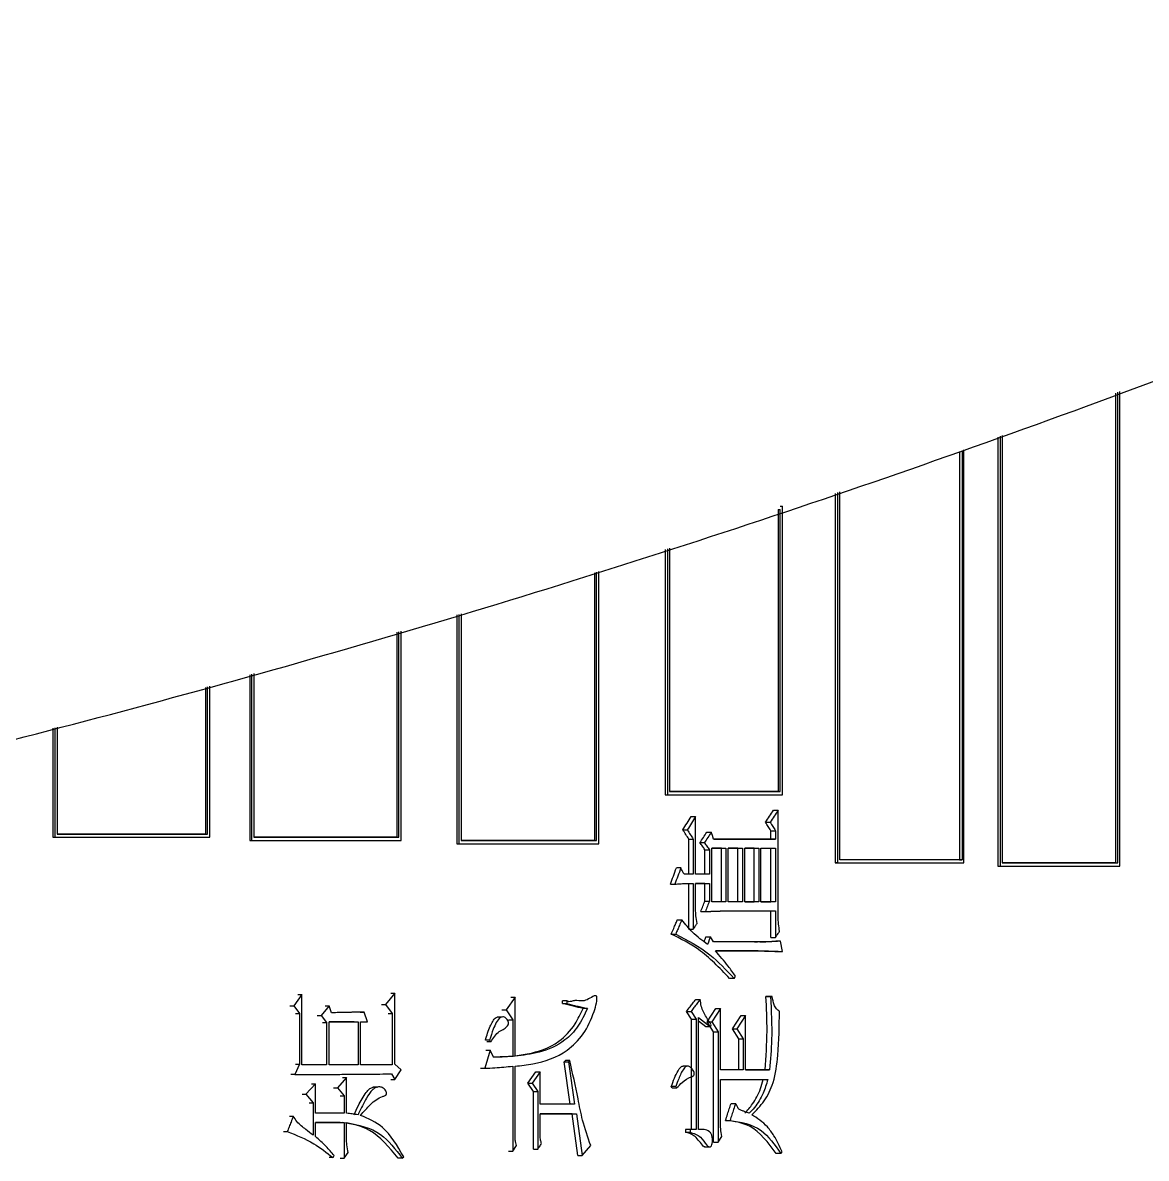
# Model space of a CAD drawing. Header units: millimetres. Extents: x 2451 to 4400, y 944 to 2322.
# Drawn here: x 3314.04 to 3331.32, y 1154.64 to 1172.12 of the extents above; entities that cross this region are included whole.
import ezdxf

# ---------------------------------------------------------------- set-up
doc = ezdxf.new("R2010")
doc.units = ezdxf.units.MM

msp = doc.modelspace()

# ---------------------------------------------------------------- linework, layer by layer
at = {"color": 7, "linetype": 'Continuous', "lineweight": 25}
for p, q in [((3330.849, 1166.414), (3330.849, 1159.186)), ((3330.887, 1159.186), (3330.887, 1166.429)), ((3330.916, 1159.137), (3330.916, 1166.439)), ((3329.037, 1165.738), (3329.037, 1159.137)), ((3329.074, 1165.752), (3329.074, 1159.137)), ((3329.104, 1165.763), (3329.104, 1159.186)), ((3328.452, 1165.52), (3328.452, 1159.236)), ((3328.489, 1165.534), (3328.489, 1159.236)), ((3328.519, 1159.186), (3328.519, 1165.545)), ((3326.539, 1164.873), (3326.539, 1159.186)), ((3326.576, 1164.885), (3326.576, 1159.186)), ((3326.607, 1159.236), (3326.607, 1164.895)), ((3325.691, 1164.676), (3325.726, 1164.676)), ((3325.726, 1160.235), (3325.726, 1164.676)), ((3325.659, 1164.626), (3325.694, 1164.626)), ((3325.659, 1164.626), (3325.659, 1160.285)), ((3325.694, 1160.285), (3325.694, 1164.626)), ((3323.922, 1164.01), (3323.922, 1160.235)), ((3323.957, 1164.021), (3323.957, 1160.235)), ((3323.99, 1164.032), (3323.99, 1160.285)), ((3322.834, 1163.65), (3322.834, 1159.532)), ((3322.867, 1159.532), (3322.867, 1163.661)), ((3322.901, 1159.482), (3322.901, 1163.672)), ((3320.72, 1163.003), (3320.72, 1159.482)), ((3320.752, 1163.012), (3320.752, 1159.482)), ((3320.787, 1163.022), (3320.787, 1159.532)), ((3319.795, 1162.736), (3319.795, 1159.582)), ((3319.826, 1159.582), (3319.826, 1162.745)), ((3319.861, 1159.532), (3319.861, 1162.755)), ((3317.533, 1162.083), (3317.533, 1159.532)), ((3317.562, 1162.092), (3317.562, 1159.532)), ((3317.599, 1162.102), (3317.599, 1159.582)), ((3316.854, 1161.887), (3316.854, 1159.632)), ((3316.883, 1159.632), (3316.883, 1161.896)), ((3316.92, 1159.582), (3316.92, 1161.906)), ((3314.508, 1161.261), (3314.508, 1159.582)), ((3314.536, 1161.268), (3314.536, 1159.582)), ((3314.574, 1161.277), (3314.574, 1159.632)), ((3323.99, 1160.285), (3325.694, 1160.285)), ((3325.659, 1160.285), (3323.99, 1160.285)), ((3325.659, 1160.285), (3325.694, 1160.285)), ((3323.922, 1160.235), (3325.691, 1160.235)), ((3323.922, 1160.235), (3323.957, 1160.235)), ((3323.957, 1160.235), (3325.726, 1160.235)), ((3325.691, 1160.235), (3325.726, 1160.235)), ((3325.591, 1159.997), (3325.661, 1159.997)), ((3324.323, 1159.899), (3324.392, 1159.899)), ((3324.392, 1159.012), (3324.392, 1159.899)), ((3325.466, 1159.813), (3325.536, 1159.813)), ((3314.508, 1159.582), (3316.891, 1159.582)), ((3314.508, 1159.582), (3314.536, 1159.582)), ((3316.854, 1159.632), (3316.883, 1159.632)), ((3316.891, 1159.582), (3316.92, 1159.582)), ((3319.795, 1159.582), (3319.826, 1159.582)), ((3324.195, 1159.694), (3324.264, 1159.694)), ((3324.563, 1159.661), (3324.632, 1159.661)), ((3325.549, 1159.683), (3325.62, 1159.683)), ((3325.549, 1159.553), (3325.549, 1159.683)), ((3325.62, 1159.683), (3325.62, 1159.553)), ((3317.533, 1159.532), (3319.83, 1159.532)), ((3317.533, 1159.532), (3317.562, 1159.532)), ((3319.83, 1159.532), (3319.861, 1159.532)), ((3320.72, 1159.482), (3322.867, 1159.482)), ((3320.72, 1159.482), (3320.752, 1159.482)), ((3322.834, 1159.532), (3322.867, 1159.532)), ((3322.867, 1159.482), (3322.901, 1159.482)), ((3324.287, 1159.553), (3324.356, 1159.553)), ((3324.287, 1159.012), (3324.287, 1159.553)), ((3324.356, 1159.553), (3324.356, 1159.012)), ((3324.457, 1159.499), (3324.526, 1159.499)), ((3324.639, 1158.59), (3324.639, 1159.413)), ((3324.639, 1159.413), (3324.858, 1159.413)), ((3324.788, 1159.413), (3324.639, 1159.413)), ((3325.62, 1159.553), (3324.668, 1159.553)), ((3324.668, 1159.553), (3325.549, 1159.553)), ((3324.788, 1159.413), (3324.858, 1159.413)), ((3324.788, 1158.59), (3324.788, 1159.413)), ((3324.858, 1159.413), (3324.858, 1158.59)), ((3324.893, 1158.59), (3324.893, 1159.413)), ((3324.893, 1159.413), (3325.111, 1159.413)), ((3325.041, 1159.413), (3324.893, 1159.413)), ((3325.041, 1159.413), (3325.111, 1159.413)), ((3325.041, 1158.59), (3325.041, 1159.413)), ((3325.111, 1159.413), (3325.111, 1158.59)), ((3325.146, 1158.59), (3325.146, 1159.413)), ((3325.146, 1159.413), (3325.362, 1159.413)), ((3325.292, 1159.413), (3325.146, 1159.413)), ((3325.292, 1159.413), (3325.362, 1159.413)), ((3325.292, 1158.59), (3325.292, 1159.413)), ((3325.362, 1159.413), (3325.362, 1158.59)), ((3325.397, 1158.59), (3325.397, 1159.413)), ((3325.397, 1159.413), (3325.62, 1159.413)), ((3325.549, 1159.553), (3325.62, 1159.553)), ((3325.549, 1158.59), (3325.549, 1159.413)), ((3325.62, 1159.413), (3325.62, 1158.59)), ((3324.535, 1159.391), (3324.604, 1159.391)), ((3324.535, 1159.012), (3324.535, 1159.391)), ((3324.604, 1159.391), (3324.604, 1159.012)), ((3328.452, 1159.236), (3328.489, 1159.236)), ((3324.164, 1159.11), (3324.096, 1159.11)), ((3326.539, 1159.186), (3328.482, 1159.186)), ((3326.576, 1159.186), (3326.539, 1159.186)), ((3329.037, 1159.137), (3330.877, 1159.137)), ((3329.037, 1159.137), (3329.074, 1159.137)), ((3330.849, 1159.186), (3330.887, 1159.186)), ((3330.877, 1159.137), (3330.916, 1159.137)), ((3324.356, 1159.012), (3324.214, 1159.012)), ((3324.604, 1159.012), (3324.392, 1159.012)), ((3324.003, 1158.861), (3324.072, 1158.861)), ((3324.287, 1158.169), (3324.287, 1158.872)), ((3324.356, 1158.872), (3324.356, 1158.169)), ((3324.392, 1158.872), (3324.604, 1158.872)), ((3324.392, 1158.471), (3324.392, 1158.872)), ((3324.535, 1158.872), (3324.392, 1158.872)), ((3324.535, 1158.872), (3324.604, 1158.872)), ((3324.535, 1158.601), (3324.535, 1158.872)), ((3324.604, 1158.872), (3324.604, 1158.601)), ((3324.535, 1158.601), (3324.604, 1158.601)), ((3324.858, 1158.59), (3324.639, 1158.59)), ((3325.111, 1158.59), (3324.893, 1158.59)), ((3325.362, 1158.59), (3325.146, 1158.59)), ((3325.146, 1158.59), (3325.292, 1158.59)), ((3325.362, 1158.59), (3325.292, 1158.59)), ((3325.62, 1158.59), (3325.397, 1158.59)), ((3325.397, 1158.59), (3325.549, 1158.59)), ((3325.62, 1158.59), (3325.549, 1158.59)), ((3324.471, 1158.439), (3324.541, 1158.439)), ((3324.837, 1158.45), (3325.62, 1158.45)), ((3325.549, 1158.039), (3325.549, 1158.45)), ((3325.62, 1158.45), (3325.62, 1158.039)), ((3324.11, 1158.309), (3324.179, 1158.309)), ((3324.018, 1158.093), (3324.086, 1158.093)), ((3324.287, 1158.169), (3324.356, 1158.169)), ((3324.549, 1158.05), (3324.618, 1158.05)), ((3324.668, 1157.974), (3324.618, 1158.05)), ((3325.549, 1158.039), (3325.62, 1158.039)), ((3325.369, 1157.974), (3324.668, 1157.974)), ((3324.696, 1157.833), (3325.397, 1157.833)), ((3325.327, 1157.833), (3324.696, 1157.833)), ((3325.299, 1157.974), (3325.345, 1157.974)), ((3325.327, 1157.833), (3325.397, 1157.833)), ((3325.696, 1157.985), (3325.625, 1157.985)), ((3325.73, 1157.822), (3325.696, 1157.985)), ((3325.66, 1157.822), (3325.73, 1157.822)), ((3324.984, 1157.411), (3324.915, 1157.411)), ((3324.984, 1157.411), (3325.005, 1157.444)), ((3318.336, 1157.163), (3318.212, 1156.989)), ((3318.276, 1157.163), (3318.336, 1157.163)), ((3318.336, 1156.081), (3318.336, 1157.163)), ((3319.765, 1157.184), (3319.62, 1157.011)), ((3319.702, 1157.184), (3319.765, 1157.184)), ((3319.765, 1156.092), (3319.765, 1157.184)), ((3325.473, 1157.13), (3325.543, 1157.13)), ((3325.5, 1157.13), (3325.473, 1157.13)), ((3325.571, 1157.13), (3325.5, 1157.13)), ((3325.571, 1157.13), (3325.543, 1157.13)), ((3318.152, 1156.989), (3318.212, 1156.989)), ((3318.212, 1156.989), (3318.298, 1156.87)), ((3318.754, 1156.989), (3318.63, 1156.838)), ((3318.693, 1156.989), (3318.754, 1156.989)), ((3318.792, 1156.881), (3318.754, 1156.989)), ((3319.558, 1157.011), (3319.62, 1157.011)), ((3319.62, 1157.011), (3319.727, 1156.87)), ((3321.617, 1157.119), (3321.476, 1156.925)), ((3321.552, 1157.119), (3321.617, 1157.119)), ((3321.617, 1156.211), (3321.617, 1157.119)), ((3322.413, 1157.065), (3322.346, 1157.065)), ((3322.346, 1157.022), (3322.346, 1157.065)), ((3322.346, 1157.022), (3322.413, 1157.022)), ((3322.413, 1157.065), (3322.413, 1157.022)), ((3324.394, 1157.087), (3324.463, 1157.087)), ((3318.237, 1156.87), (3318.298, 1156.87)), ((3318.298, 1156.87), (3318.298, 1156.092)), ((3318.569, 1156.838), (3318.63, 1156.838)), ((3318.63, 1156.838), (3318.715, 1156.73)), ((3319.23, 1156.892), (3319.292, 1156.892)), ((3319.345, 1156.741), (3319.292, 1156.892)), ((3319.664, 1156.87), (3319.727, 1156.87)), ((3319.727, 1156.87), (3319.727, 1156.081)), ((3321.405, 1156.814), (3321.34, 1156.814)), ((3321.411, 1156.925), (3321.476, 1156.925)), ((3321.476, 1156.925), (3321.58, 1156.773)), ((3322.727, 1156.946), (3322.66, 1156.946)), ((3324.252, 1156.903), (3324.321, 1156.903)), ((3324.33, 1156.784), (3324.252, 1156.903)), ((3324.321, 1156.903), (3324.399, 1156.784)), ((3324.33, 1156.784), (3324.399, 1156.784)), ((3324.33, 1155.086), (3324.33, 1156.784)), ((3324.399, 1156.784), (3324.399, 1155.086)), ((3324.434, 1156.806), (3324.618, 1156.665)), ((3324.434, 1155.086), (3324.434, 1156.806)), ((3324.57, 1156.741), (3324.704, 1156.946)), ((3324.773, 1156.946), (3324.639, 1156.741)), ((3324.704, 1156.946), (3324.773, 1156.946)), ((3324.773, 1156.005), (3324.773, 1156.946)), ((3324.957, 1156.633), (3325.09, 1156.838)), ((3325.16, 1156.838), (3325.027, 1156.633)), ((3325.09, 1156.838), (3325.16, 1156.838)), ((3325.16, 1156.005), (3325.16, 1156.838)), ((3318.654, 1156.73), (3318.715, 1156.73)), ((3318.715, 1156.73), (3318.715, 1156.081)), ((3318.754, 1156.081), (3318.754, 1156.741)), ((3318.754, 1156.741), (3319.2, 1156.741)), ((3319.138, 1156.741), (3318.754, 1156.741)), ((3319.138, 1156.741), (3319.2, 1156.741)), ((3319.2, 1156.741), (3319.2, 1156.081)), ((3319.238, 1156.741), (3319.345, 1156.741)), ((3319.238, 1156.081), (3319.238, 1156.741)), ((3319.283, 1156.741), (3319.345, 1156.741)), ((3321.515, 1156.773), (3321.58, 1156.773)), ((3321.58, 1156.773), (3321.58, 1156.211)), ((3324.549, 1156.665), (3324.434, 1156.753)), ((3324.618, 1156.665), (3324.549, 1156.665)), ((3324.57, 1156.741), (3324.639, 1156.741)), ((3324.669, 1156.589), (3324.57, 1156.741)), ((3324.618, 1156.665), (3324.632, 1156.697)), ((3324.639, 1156.741), (3324.738, 1156.589)), ((3324.957, 1156.633), (3325.027, 1156.633)), ((3325.055, 1156.481), (3324.957, 1156.633)), ((3325.027, 1156.633), (3325.125, 1156.481)), ((3321.181, 1156.438), (3321.245, 1156.438)), ((3324.669, 1156.589), (3324.738, 1156.589)), ((3324.669, 1154.891), (3324.669, 1156.589)), ((3324.738, 1156.589), (3324.738, 1154.891)), ((3325.055, 1156.481), (3325.125, 1156.481)), ((3325.055, 1156.005), (3325.055, 1156.481)), ((3325.125, 1156.481), (3325.125, 1156.005)), ((3321.231, 1156.308), (3321.148, 1156.027)), ((3321.166, 1156.308), (3321.231, 1156.308)), ((3321.283, 1156.2), (3321.231, 1156.308)), ((3318.298, 1156.092), (3318.228, 1155.929)), ((3318.715, 1156.081), (3318.336, 1156.081)), ((3319.2, 1156.081), (3318.754, 1156.081)), ((3319.727, 1156.081), (3319.238, 1156.081)), ((3319.864, 1156.005), (3319.765, 1156.092)), ((3321.515, 1156.211), (3321.58, 1156.211)), ((3322.39, 1156.146), (3322.368, 1156.124)), ((3322.368, 1156.124), (3322.435, 1156.124)), ((3322.463, 1155.475), (3322.368, 1156.124)), ((3322.457, 1156.146), (3322.39, 1156.146)), ((3322.457, 1156.146), (3322.435, 1156.124)), ((3322.435, 1156.124), (3322.53, 1155.475)), ((3318.228, 1155.929), (3318.167, 1155.929)), ((3319.712, 1155.94), (3319.765, 1155.854)), ((3319.765, 1155.854), (3319.864, 1156.005)), ((3321.084, 1156.027), (3321.148, 1156.027)), ((3321.58, 1156.059), (3321.58, 1154.75)), ((3321.617, 1154.967), (3321.617, 1156.059)), ((3321.81, 1155.8), (3321.935, 1155.973)), ((3322.001, 1155.973), (3321.876, 1155.8)), ((3321.935, 1155.973), (3322.001, 1155.973)), ((3322.001, 1155.475), (3322.001, 1155.973)), ((3324.271, 1156.061), (3324.201, 1156.061)), ((3325.125, 1156.005), (3324.773, 1156.005)), ((3325.529, 1156.005), (3325.16, 1156.005)), ((3325.16, 1156.005), (3325.459, 1156.005)), ((3325.459, 1156.005), (3325.529, 1156.005)), ((3318.545, 1155.789), (3318.398, 1155.627)), ((3318.484, 1155.789), (3318.545, 1155.789)), ((3318.545, 1155.334), (3318.545, 1155.789)), ((3319.023, 1155.886), (3318.885, 1155.724)), ((3318.962, 1155.886), (3319.023, 1155.886)), ((3319.023, 1155.334), (3319.023, 1155.886)), ((3319.488, 1155.735), (3319.425, 1155.735)), ((3319.702, 1155.854), (3319.765, 1155.854)), ((3321.81, 1155.8), (3321.876, 1155.8)), ((3321.899, 1155.67), (3321.81, 1155.8)), ((3321.876, 1155.8), (3321.964, 1155.67)), ((3324.086, 1155.746), (3324.018, 1155.746)), ((3324.032, 1155.724), (3324.018, 1155.746)), ((3324.086, 1155.746), (3324.1, 1155.724)), ((3324.773, 1155.194), (3324.773, 1155.854)), ((3324.773, 1155.854), (3325.501, 1155.854)), ((3318.338, 1155.627), (3318.398, 1155.627)), ((3318.398, 1155.627), (3318.507, 1155.497)), ((3318.823, 1155.724), (3318.885, 1155.724)), ((3318.885, 1155.724), (3318.985, 1155.605)), ((3318.923, 1155.605), (3318.985, 1155.605)), ((3318.985, 1155.605), (3318.985, 1155.334)), ((3321.899, 1155.67), (3321.964, 1155.67)), ((3321.899, 1154.783), (3321.899, 1155.67)), ((3324.032, 1155.724), (3324.1, 1155.724)), ((3318.446, 1155.497), (3318.507, 1155.497)), ((3318.507, 1155.497), (3318.507, 1154.999)), ((3322.53, 1155.475), (3322.001, 1155.475)), ((3324.936, 1155.486), (3325.005, 1155.486)), ((3318.144, 1155.291), (3318.204, 1155.291)), ((3318.985, 1155.334), (3318.545, 1155.334)), ((3322.001, 1155.324), (3322.559, 1155.324)), ((3322.001, 1154.999), (3322.001, 1155.324)), ((3322.492, 1155.324), (3322.001, 1155.324)), ((3322.492, 1155.324), (3322.559, 1155.324)), ((3322.58, 1154.685), (3322.492, 1155.324)), ((3322.559, 1155.324), (3322.647, 1154.685)), ((3324.852, 1155.226), (3324.921, 1155.226)), ((3318.051, 1155.053), (3318.111, 1155.053)), ((3318.545, 1155.194), (3318.985, 1155.194)), ((3318.545, 1154.977), (3318.545, 1155.194)), ((3318.923, 1155.194), (3318.545, 1155.194)), ((3318.923, 1155.194), (3318.985, 1155.194)), ((3318.985, 1155.194), (3318.985, 1154.642)), ((3319.023, 1154.945), (3319.023, 1155.194)), ((3324.238, 1155.086), (3324.238, 1155.042)), ((3324.307, 1155.086), (3324.238, 1155.086)), ((3324.238, 1155.042), (3324.307, 1155.042)), ((3324.307, 1155.086), (3324.307, 1155.042)), ((3324.399, 1155.086), (3324.307, 1155.086)), ((3324.466, 1155.087), (3324.434, 1155.087)), ((3324.669, 1154.891), (3324.738, 1154.891)), ((3324.738, 1154.891), (3324.795, 1154.978)), ((3318.815, 1154.653), (3318.831, 1154.685)), ((3318.985, 1154.642), (3319.046, 1154.729)), ((3321.515, 1154.75), (3321.58, 1154.75)), ((3321.58, 1154.75), (3321.639, 1154.837)), ((3321.899, 1154.783), (3321.964, 1154.783)), ((3322.58, 1154.685), (3322.647, 1154.685)), ((3322.647, 1154.685), (3322.778, 1154.837)), ((3324.528, 1154.818), (3324.597, 1154.818)), ((3325.703, 1154.718), (3325.632, 1154.718)), ((3325.703, 1154.718), (3325.724, 1154.74)), ((3319.879, 1154.642), (3319.902, 1154.664))]:
    msp.add_line(p, q, dxfattribs=at)
at = {"color": 7, "linetype": 'Continuous', "lineweight": 25, "flags": 128}
for points in [[(3325.661, 1158.396), (3325.661, 1158.99), (3325.661, 1159.997)], [(3324.668, 1159.553), (3324.65, 1159.607), (3324.632, 1159.661)], [(3324.618, 1158.05), (3324.602, 1158.005), (3324.589, 1157.968), (3324.576, 1157.931)], [(3321.223, 1156.459), (3321.199, 1156.459), (3321.179, 1156.459), (3321.158, 1156.459)], [(3321.223, 1156.459), (3321.234, 1156.449), (3321.245, 1156.438)], [(3318.237, 1156.092), (3318.252, 1156.092), (3318.267, 1156.092), (3318.298, 1156.092)], [(3321.964, 1155.67), (3321.964, 1155.226), (3321.964, 1154.783)], [(3318.815, 1154.653), (3318.792, 1154.653), (3318.773, 1154.653), (3318.754, 1154.653)], [(3318.923, 1154.642), (3318.938, 1154.642), (3318.954, 1154.642), (3318.985, 1154.642)], [(3319.879, 1154.642), (3319.856, 1154.642), (3319.836, 1154.642), (3319.816, 1154.642)]]:
    msp.add_lwpolyline(points, dxfattribs=at)
at = {"color": 7, "linetype": 'Continuous', "lineweight": 25}
for points, knots in [([(3271.2, 1155.758), (3273.761, 1155.783), (3277.341, 1155.818), (3282.61, 1156.096), (3287.075, 1156.432), (3292.391, 1156.997), (3297.96, 1157.771), (3303.773, 1158.781), (3309.744, 1160.037), (3315.82, 1161.547), (3321.958, 1163.318), (3328.124, 1165.352), (3334.287, 1167.652), (3340.424, 1170.217), (3346.512, 1173.047), (3352.532, 1176.141), (3358.464, 1179.496), (3364.293, 1183.108), (3370.003, 1186.973), (3375.579, 1191.088), (3381.006, 1195.445), (3386.272, 1200.039), (3391.363, 1204.864), (3396.268, 1209.911), (3400.975, 1215.174), (3405.473, 1220.644), (3409.751, 1226.312), (3413.8, 1232.17), (3417.609, 1238.206), (3421.171, 1244.412), (3424.476, 1250.777), (3427.517, 1257.289), (3430.286, 1263.939), (3432.776, 1270.713), (3434.982, 1277.601), (3436.896, 1284.589), (3438.515, 1291.667), (3439.833, 1298.821), (3440.846, 1306.038), (3441.55, 1313.305), (3441.943, 1320.609), (3442.022, 1327.937), (3441.785, 1335.275), (3441.231, 1342.61), (3440.359, 1349.927), (3439.168, 1357.214), (3437.66, 1364.457), (3435.835, 1371.642), (3433.695, 1378.754), (3431.241, 1385.782), (3428.476, 1392.71), (3425.403, 1399.527), (3422.026, 1406.217), (3418.349, 1412.769), (3414.375, 1419.169), (3410.11, 1425.405), (3405.559, 1431.463), (3400.727, 1437.331), (3395.62, 1442.997), (3390.243, 1448.45), (3384.796, 1453.498), (3379.323, 1458.15), (3373.865, 1462.419), (3368.24, 1466.462), (3362.458, 1470.27), (3356.531, 1473.838), (3350.469, 1477.16), (3344.283, 1480.23), (3337.986, 1483.044), (3331.592, 1485.596), (3325.117, 1487.882), (3318.58, 1489.898), (3312.005, 1491.641), (3305.432, 1493.106), (3298.938, 1494.287), (3292.648, 1495.184), (3287.125, 1495.768), (3282.242, 1496.135), (3277.418, 1496.375), (3271.443, 1496.492), (3265.927, 1496.382), (3260.657, 1496.11), (3256.193, 1495.773), (3250.877, 1495.208), (3245.308, 1494.434), (3239.494, 1493.424), (3233.523, 1492.168), (3227.447, 1490.657), (3221.309, 1488.887), (3215.144, 1486.853), (3208.981, 1484.553), (3202.844, 1481.988), (3196.756, 1479.157), (3190.736, 1476.064), (3184.803, 1472.709), (3178.974, 1469.097), (3173.264, 1465.231), (3167.689, 1461.117), (3162.262, 1456.76), (3156.996, 1452.166), (3151.905, 1447.341), (3147, 1442.294), (3142.293, 1437.031), (3137.795, 1431.561), (3133.517, 1425.892), (3129.468, 1420.035), (3125.658, 1413.999), (3122.097, 1407.793), (3118.792, 1401.428), (3115.749, 1394.916), (3112.987, 1388.265), (3110.65, 1381.982), (3109.372, 1377.877), (3108.808, 1376.069)], [0, 0, 0, 0, 0.010207, 0.014274, 0.021037, 0.028056, 0.035587, 0.043451, 0.051578, 0.059911, 0.06841, 0.077044, 0.085791, 0.094634, 0.103558, 0.112554, 0.121612, 0.130726, 0.13989, 0.149098, 0.158347, 0.167633, 0.176954, 0.186306, 0.195688, 0.205098, 0.214535, 0.223996, 0.233481, 0.242989, 0.252518, 0.262068, 0.271639, 0.281229, 0.290838, 0.300466, 0.310113, 0.319778, 0.329461, 0.339162, 0.348881, 0.358618, 0.368373, 0.378146, 0.387938, 0.397748, 0.407578, 0.417427, 0.427296, 0.437185, 0.447097, 0.457031, 0.466988, 0.47697, 0.486979, 0.497016, 0.507082, 0.517181, 0.527315, 0.537488, 0.547704, 0.556915, 0.566123, 0.575327, 0.584526, 0.593719, 0.602905, 0.612082, 0.621247, 0.630396, 0.639524, 0.64862, 0.657668, 0.666638, 0.675463, 0.683979, 0.691963, 0.697606, 0.703501, 0.71122, 0.721427, 0.725494, 0.732257, 0.739276, 0.746807, 0.754671, 0.762798, 0.771131, 0.77963, 0.788264, 0.797011, 0.805853, 0.814778, 0.823774, 0.832832, 0.841946, 0.85111, 0.860318, 0.869567, 0.878853, 0.888174, 0.897526, 0.906908, 0.916318, 0.925755, 0.935216, 0.944701, 0.954208, 0.963738, 0.973288, 0.982858, 0.992449, 1, 1, 1, 1]), ([(3325.466, 1159.813), (3325.487, 1159.844), (3325.528, 1159.905), (3325.57, 1159.966), (3325.591, 1159.997)], [0, 0, 0, 0, 0.499999, 1, 1, 1, 1]), ([(3325.661, 1159.997), (3325.64, 1159.966), (3325.599, 1159.905), (3325.557, 1159.844), (3325.536, 1159.813)], [0, 0, 0, 0, 0.5, 1, 1, 1, 1]), ([(3324.195, 1159.694), (3324.217, 1159.728), (3324.259, 1159.797), (3324.302, 1159.865), (3324.323, 1159.899)], [0, 0, 0, 0, 0.499999, 1, 1, 1, 1]), ([(3324.392, 1159.899), (3324.371, 1159.865), (3324.328, 1159.797), (3324.285, 1159.728), (3324.264, 1159.694)], [0, 0, 0, 0, 0.5, 1, 1, 1, 1]), ([(3325.549, 1159.683), (3325.535, 1159.705), (3325.507, 1159.748), (3325.48, 1159.791), (3325.466, 1159.813)], [0, 0, 0, 0, 0.5, 1, 1, 1, 1]), ([(3325.536, 1159.813), (3325.55, 1159.791), (3325.578, 1159.748), (3325.606, 1159.705), (3325.62, 1159.683)], [0, 0, 0, 0, 0.499999, 1, 1, 1, 1]), ([(3314.536, 1159.582), (3314.777, 1159.582), (3315.259, 1159.582), (3316.055, 1159.582), (3316.605, 1159.582), (3316.92, 1159.582)], [0, 0, 0, 0, 0.300085, 0.60017, 1, 1, 1, 1]), ([(3314.574, 1159.632), (3314.815, 1159.632), (3315.297, 1159.632), (3316.067, 1159.632), (3316.593, 1159.632), (3316.883, 1159.632)], [0, 0, 0, 0, 0.30968, 0.61936, 1, 1, 1, 1]), ([(3316.854, 1159.632), (3316.663, 1159.632), (3316.283, 1159.632), (3315.526, 1159.632), (3314.953, 1159.632), (3314.574, 1159.632)], [0, 0, 0, 0, 0.2531118, 0.5062236, 1, 1, 1, 1]), ([(3317.599, 1159.582), (3317.831, 1159.582), (3318.297, 1159.582), (3319.04, 1159.582), (3319.547, 1159.582), (3319.826, 1159.582)], [0, 0, 0, 0, 0.30968, 0.61936, 1, 1, 1, 1]), ([(3319.795, 1159.582), (3319.612, 1159.582), (3319.245, 1159.582), (3318.516, 1159.582), (3317.963, 1159.582), (3317.599, 1159.582)], [0, 0, 0, 0, 0.2534485, 0.506897, 1, 1, 1, 1]), ([(3324.287, 1159.553), (3324.272, 1159.577), (3324.241, 1159.624), (3324.211, 1159.67), (3324.195, 1159.694)], [0, 0, 0, 0, 0.5, 1, 1, 1, 1]), ([(3324.264, 1159.694), (3324.279, 1159.67), (3324.31, 1159.624), (3324.341, 1159.577), (3324.356, 1159.553)], [0, 0, 0, 0, 0.499999, 1, 1, 1, 1]), ([(3324.457, 1159.499), (3324.475, 1159.526), (3324.51, 1159.58), (3324.546, 1159.634), (3324.563, 1159.661)], [0, 0, 0, 0, 0.499999, 1, 1, 1, 1]), ([(3324.632, 1159.661), (3324.615, 1159.634), (3324.579, 1159.58), (3324.544, 1159.526), (3324.526, 1159.499)], [0, 0, 0, 0, 0.4999992, 1, 1, 1, 1]), ([(3317.562, 1159.532), (3317.795, 1159.532), (3318.261, 1159.532), (3319.028, 1159.532), (3319.559, 1159.532), (3319.861, 1159.532)], [0, 0, 0, 0, 0.300085, 0.60017, 1, 1, 1, 1]), ([(3320.752, 1159.482), (3320.97, 1159.482), (3321.405, 1159.482), (3322.123, 1159.482), (3322.618, 1159.482), (3322.901, 1159.482)], [0, 0, 0, 0, 0.300081, 0.600162, 1, 1, 1, 1]), ([(3320.787, 1159.532), (3321.005, 1159.532), (3321.44, 1159.532), (3322.134, 1159.532), (3322.607, 1159.532), (3322.867, 1159.532)], [0, 0, 0, 0, 0.309921, 0.619841, 1, 1, 1, 1]), ([(3322.834, 1159.532), (3322.663, 1159.532), (3322.321, 1159.532), (3321.641, 1159.532), (3321.126, 1159.532), (3320.787, 1159.532)], [0, 0, 0, 0, 0.2539403, 0.5078807, 1, 1, 1, 1]), ([(3324.535, 1159.391), (3324.522, 1159.409), (3324.496, 1159.445), (3324.47, 1159.481), (3324.457, 1159.499)], [0, 0, 0, 0, 0.5, 1, 1, 1, 1]), ([(3324.526, 1159.499), (3324.539, 1159.481), (3324.565, 1159.445), (3324.591, 1159.409), (3324.604, 1159.391)], [0, 0, 0, 0, 0.499999, 1, 1, 1, 1]), ([(3328.489, 1159.236), (3328.298, 1159.236), (3327.915, 1159.236), (3327.289, 1159.236), (3326.849, 1159.236), (3326.607, 1159.236)], [0, 0, 0, 0, 0.3099206, 0.6198411, 1, 1, 1, 1]), ([(3328.452, 1159.236), (3328.298, 1159.236), (3327.989, 1159.236), (3327.377, 1159.236), (3326.913, 1159.236), (3326.607, 1159.236)], [0, 0, 0, 0, 0.254867, 0.509735, 1, 1, 1, 1]), ([(3324.003, 1158.861), (3324.019, 1158.902), (3324.05, 1158.985), (3324.08, 1159.068), (3324.096, 1159.11)], [0, 0, 0, 0, 0.5, 1, 1, 1, 1]), ([(3324.164, 1159.11), (3324.149, 1159.068), (3324.118, 1158.985), (3324.087, 1158.902), (3324.072, 1158.861)], [0, 0, 0, 0, 0.499999, 1, 1, 1, 1]), ([(3324.214, 1159.012), (3324.206, 1159.029), (3324.189, 1159.061), (3324.173, 1159.093), (3324.164, 1159.11)], [0, 0, 0, 0, 0.500001, 1, 1, 1, 1]), ([(3326.576, 1159.186), (3326.773, 1159.186), (3327.168, 1159.186), (3327.818, 1159.186), (3328.264, 1159.186), (3328.519, 1159.186)], [0, 0, 0, 0, 0.300081, 0.600162, 1, 1, 1, 1]), ([(3329.074, 1159.137), (3329.262, 1159.137), (3329.637, 1159.137), (3330.252, 1159.137), (3330.675, 1159.137), (3330.916, 1159.137)], [0, 0, 0, 0, 0.300081, 0.600162, 1, 1, 1, 1]), ([(3329.104, 1159.186), (3329.292, 1159.186), (3329.666, 1159.186), (3330.262, 1159.186), (3330.665, 1159.186), (3330.887, 1159.186)], [0, 0, 0, 0, 0.309921, 0.619841, 1, 1, 1, 1]), ([(3330.849, 1159.186), (3330.703, 1159.186), (3330.411, 1159.186), (3329.833, 1159.186), (3329.393, 1159.186), (3329.104, 1159.186)], [0, 0, 0, 0, 0.25537, 0.51074, 1, 1, 1, 1]), ([(3324.072, 1158.861), (3324.098, 1158.863), (3324.151, 1158.867), (3324.246, 1158.871), (3324.314, 1158.871), (3324.356, 1158.872)], [0, 0, 0, 0, 0.276869, 0.553757, 1, 1, 1, 1]), ([(3324.471, 1158.439), (3324.482, 1158.466), (3324.503, 1158.52), (3324.524, 1158.574), (3324.535, 1158.601)], [0, 0, 0, 0, 0.499999, 1, 1, 1, 1]), ([(3324.604, 1158.601), (3324.594, 1158.574), (3324.572, 1158.52), (3324.551, 1158.466), (3324.541, 1158.439)], [0, 0, 0, 0, 0.5, 1, 1, 1, 1]), ([(3324.413, 1158.255), (3324.406, 1158.295), (3324.393, 1158.366), (3324.392, 1158.439), (3324.392, 1158.471)], [0, 0, 0, 0, 0.558835, 1, 1, 1, 1]), ([(3324.541, 1158.439), (3324.543, 1158.439), (3324.547, 1158.439), (3324.553, 1158.44), (3324.558, 1158.44), (3324.562, 1158.44), (3324.567, 1158.44), (3324.571, 1158.44), (3324.576, 1158.44), (3324.58, 1158.44), (3324.585, 1158.441), (3324.589, 1158.441), (3324.594, 1158.441), (3324.599, 1158.441), (3324.604, 1158.441), (3324.608, 1158.442), (3324.613, 1158.442), (3324.621, 1158.442), (3324.63, 1158.442), (3324.639, 1158.443), (3324.648, 1158.443), (3324.657, 1158.443), (3324.666, 1158.444), (3324.675, 1158.444), (3324.684, 1158.444), (3324.695, 1158.445), (3324.704, 1158.445), (3324.713, 1158.445), (3324.722, 1158.446), (3324.732, 1158.446), (3324.741, 1158.446), (3324.75, 1158.447), (3324.759, 1158.447), (3324.768, 1158.447), (3324.774, 1158.448), (3324.781, 1158.448), (3324.788, 1158.448), (3324.794, 1158.448), (3324.798, 1158.448), (3324.803, 1158.449), (3324.807, 1158.449), (3324.812, 1158.449), (3324.816, 1158.449), (3324.821, 1158.449), (3324.826, 1158.449), (3324.831, 1158.45), (3324.835, 1158.45), (3324.837, 1158.45)], [0, 0, 0, 0, 0.022858, 0.045716, 0.057145, 0.068574, 0.091432, 0.102861, 0.11429, 0.137148, 0.148577, 0.160006, 0.182864, 0.194293, 0.217151, 0.22858, 0.240009, 0.262867, 0.308583, 0.331441, 0.354299, 0.400015, 0.422873, 0.445731, 0.491447, 0.514305, 0.560021, 0.582879, 0.605737, 0.651453, 0.674311, 0.697169, 0.742885, 0.765743, 0.788601, 0.811459, 0.834317, 0.857175, 0.868604, 0.880033, 0.90289, 0.914319, 0.925748, 0.948606, 0.960035, 0.980018, 1, 1, 1, 1]), ([(3325.682, 1158.136), (3325.677, 1158.173), (3325.668, 1158.233), (3325.662, 1158.32), (3325.661, 1158.371), (3325.661, 1158.396)], [0, 0, 0, 0, 0.425218, 0.711978, 1, 1, 1, 1]), ([(3324.018, 1158.093), (3324.03, 1158.122), (3324.052, 1158.172), (3324.082, 1158.245), (3324.101, 1158.288), (3324.11, 1158.309)], [0, 0, 0, 0, 0.402506, 0.701253, 1, 1, 1, 1]), ([(3324.179, 1158.309), (3324.166, 1158.28), (3324.145, 1158.23), (3324.114, 1158.158), (3324.095, 1158.114), (3324.086, 1158.093)], [0, 0, 0, 0, 0.402372, 0.701186, 1, 1, 1, 1]), ([(3324.576, 1157.931), (3324.497, 1157.99), (3324.354, 1158.096), (3324.232, 1158.244), (3324.179, 1158.309)], [0, 0, 0, 0, 0.5582906, 1, 1, 1, 1]), ([(3324.356, 1158.169), (3324.366, 1158.183), (3324.385, 1158.212), (3324.404, 1158.241), (3324.413, 1158.255)], [0, 0, 0, 0, 0.4999996, 1, 1, 1, 1]), ([(3324.915, 1157.411), (3324.76, 1157.572), (3324.484, 1157.857), (3324.159, 1158.021), (3324.018, 1158.093)], [0, 0, 0, 0, 0.563504, 1, 1, 1, 1]), ([(3324.086, 1158.093), (3324.266, 1157.998), (3324.591, 1157.829), (3324.863, 1157.54), (3324.984, 1157.411)], [0, 0, 0, 0, 0.556051, 1, 1, 1, 1]), ([(3324.522, 1157.975), (3324.522, 1157.975), (3324.527, 1157.988), (3324.536, 1158.013), (3324.545, 1158.037), (3324.549, 1158.05)], [0, 0, 0, 0, 0.0103119, 0.5051567, 1, 1, 1, 1]), ([(3325.62, 1158.039), (3325.63, 1158.055), (3325.651, 1158.088), (3325.672, 1158.12), (3325.682, 1158.136)], [0, 0, 0, 0, 0.499999, 1, 1, 1, 1]), ([(3325.005, 1157.444), (3324.968, 1157.496), (3324.901, 1157.591), (3324.796, 1157.719), (3324.729, 1157.795), (3324.696, 1157.833)], [0, 0, 0, 0, 0.38007, 0.689866, 1, 1, 1, 1]), ([(3325.66, 1157.822), (3325.619, 1157.824), (3325.543, 1157.826), (3325.432, 1157.83), (3325.362, 1157.832), (3325.327, 1157.833)], [0, 0, 0, 0, 0.371274, 0.685636, 1, 1, 1, 1]), ([(3325.696, 1157.985), (3325.693, 1157.985), (3325.688, 1157.984), (3325.678, 1157.983), (3325.668, 1157.982), (3325.658, 1157.981), (3325.652, 1157.981), (3325.647, 1157.98), (3325.642, 1157.98), (3325.635, 1157.979), (3325.628, 1157.979), (3325.618, 1157.978), (3325.607, 1157.978), (3325.597, 1157.977), (3325.587, 1157.976), (3325.577, 1157.976), (3325.567, 1157.976), (3325.557, 1157.975), (3325.547, 1157.975), (3325.536, 1157.975), (3325.526, 1157.974), (3325.516, 1157.974), (3325.506, 1157.974), (3325.496, 1157.974), (3325.486, 1157.974), (3325.476, 1157.974), (3325.468, 1157.974), (3325.46, 1157.974), (3325.454, 1157.974), (3325.448, 1157.974), (3325.443, 1157.974), (3325.438, 1157.974), (3325.432, 1157.974), (3325.427, 1157.974), (3325.422, 1157.974), (3325.417, 1157.974), (3325.412, 1157.974), (3325.407, 1157.974), (3325.402, 1157.974), (3325.397, 1157.974), (3325.392, 1157.974), (3325.387, 1157.974), (3325.382, 1157.974), (3325.375, 1157.974), (3325.372, 1157.974), (3325.369, 1157.974)], [0, 0, 0, 0, 0.0232736, 0.0465473, 0.0930947, 0.1163684, 0.1396421, 0.151279, 0.1629158, 0.1861895, 0.2094632, 0.2327369, 0.2792845, 0.3025582, 0.3258319, 0.3723795, 0.3956532, 0.4189269, 0.4654744, 0.4887481, 0.5120218, 0.5585692, 0.5818429, 0.6051166, 0.651664, 0.6749377, 0.6982114, 0.7214851, 0.7447588, 0.7563956, 0.7796693, 0.7913062, 0.802943, 0.8262167, 0.8378536, 0.8494904, 0.8727641, 0.8844009, 0.8960378, 0.9193114, 0.9309483, 0.9425851, 0.9658588, 0.9774957, 1, 1, 1, 1]), ([(3325.378, 1157.974), (3325.393, 1157.974), (3325.441, 1157.974), (3325.523, 1157.976), (3325.591, 1157.982), (3325.625, 1157.985)], [0, 0, 0, 0, 0.171827, 0.585698, 1, 1, 1, 1]), ([(3325.397, 1157.833), (3325.4, 1157.833), (3325.405, 1157.833), (3325.411, 1157.833), (3325.416, 1157.833), (3325.422, 1157.832), (3325.427, 1157.832), (3325.432, 1157.832), (3325.437, 1157.832), (3325.442, 1157.832), (3325.447, 1157.832), (3325.453, 1157.831), (3325.459, 1157.831), (3325.467, 1157.831), (3325.477, 1157.831), (3325.487, 1157.83), (3325.498, 1157.83), (3325.508, 1157.83), (3325.518, 1157.829), (3325.529, 1157.829), (3325.539, 1157.829), (3325.549, 1157.828), (3325.56, 1157.828), (3325.57, 1157.828), (3325.58, 1157.827), (3325.59, 1157.827), (3325.598, 1157.827), (3325.606, 1157.827), (3325.614, 1157.826), (3325.621, 1157.826), (3325.629, 1157.826), (3325.635, 1157.826), (3325.641, 1157.825), (3325.646, 1157.825), (3325.651, 1157.825), (3325.656, 1157.825), (3325.661, 1157.825), (3325.666, 1157.825), (3325.671, 1157.824), (3325.677, 1157.824), (3325.682, 1157.824), (3325.687, 1157.824), (3325.692, 1157.824), (3325.697, 1157.824), (3325.702, 1157.823), (3325.707, 1157.823), (3325.713, 1157.823), (3325.718, 1157.823), (3325.723, 1157.823), (3325.727, 1157.823), (3325.73, 1157.822)], [0, 0, 0, 0, 0.023174, 0.046349, 0.057936, 0.069523, 0.092698, 0.104285, 0.115872, 0.139047, 0.150634, 0.162221, 0.185396, 0.20857, 0.231745, 0.278094, 0.301268, 0.324442, 0.370791, 0.393966, 0.41714, 0.463489, 0.486664, 0.509838, 0.556187, 0.579362, 0.602536, 0.625711, 0.648885, 0.672059, 0.695234, 0.718408, 0.729996, 0.741583, 0.764757, 0.776345, 0.787932, 0.811106, 0.822693, 0.834281, 0.857455, 0.869042, 0.88063, 0.903804, 0.915391, 0.926979, 0.950153, 0.96174, 0.973327, 1, 1, 1, 1]), ([(3321.617, 1156.059), (3321.708, 1156.069), (3321.983, 1156.098), (3322.356, 1156.227), (3322.675, 1156.538), (3322.807, 1156.817), (3322.863, 1157.011), (3322.876, 1157.087), (3322.874, 1157.12), (3322.871, 1157.13), (3322.867, 1157.138), (3322.861, 1157.142), (3322.849, 1157.145), (3322.808, 1157.133), (3322.746, 1157.09), (3322.646, 1157.05), (3322.556, 1157.079), (3322.487, 1157.057), (3322.45, 1157.05), (3322.428, 1157.054), (3322.418, 1157.06), (3322.414, 1157.064), (3322.413, 1157.065)], [0, 0, 0, 0, 0.12969, 0.391826, 0.53917, 0.686254, 0.737833, 0.763743, 0.768247, 0.772786, 0.775634, 0.778494, 0.782467, 0.792759, 0.837973, 0.883317, 0.939016, 0.96559, 0.984609, 0.99227, 0.998264, 1, 1, 1, 1]), ([(3325.459, 1156.005), (3325.474, 1156.204), (3325.502, 1156.578), (3325.482, 1156.954), (3325.473, 1157.13)], [0, 0, 0, 0, 0.529593, 1, 1, 1, 1]), ([(3325.543, 1157.13), (3325.555, 1156.91), (3325.574, 1156.534), (3325.542, 1156.16), (3325.529, 1156.005)], [0, 0, 0, 0, 0.586461, 1, 1, 1, 1]), ([(3325.682, 1156.903), (3325.665, 1156.914), (3325.631, 1156.937), (3325.589, 1157.018), (3325.578, 1157.087), (3325.571, 1157.13)], [0, 0, 0, 0, 0.268929, 0.548046, 1, 1, 1, 1]), ([(3322.66, 1156.946), (3322.61, 1156.958), (3322.532, 1156.977), (3322.428, 1157.002), (3322.373, 1157.015), (3322.346, 1157.022)], [0, 0, 0, 0, 0.482237, 0.741118, 1, 1, 1, 1]), ([(3322.413, 1157.022), (3322.463, 1157.01), (3322.541, 1156.991), (3322.645, 1156.966), (3322.7, 1156.953), (3322.727, 1156.946)], [0, 0, 0, 0, 0.481628, 0.740814, 1, 1, 1, 1]), ([(3324.252, 1156.903), (3324.27, 1156.926), (3324.302, 1156.968), (3324.35, 1157.03), (3324.379, 1157.068), (3324.394, 1157.087)], [0, 0, 0, 0, 0.376207, 0.688103, 1, 1, 1, 1]), ([(3324.463, 1157.087), (3324.445, 1157.064), (3324.412, 1157.022), (3324.365, 1156.96), (3324.336, 1156.922), (3324.321, 1156.903)], [0, 0, 0, 0, 0.375947, 0.687973, 1, 1, 1, 1]), ([(3324.632, 1156.697), (3324.607, 1156.735), (3324.564, 1156.797), (3324.513, 1156.894), (3324.474, 1156.983), (3324.467, 1157.052), (3324.463, 1157.087)], [0, 0, 0, 0, 0.334836, 0.553745, 0.775373, 1, 1, 1, 1]), ([(3319.292, 1156.892), (3319.23, 1156.891), (3319.165, 1156.889), (3319.096, 1156.888), (3319.081, 1156.888), (3319.065, 1156.887), (3319.05, 1156.887), (3319.034, 1156.887), (3319.019, 1156.886), (3319, 1156.886), (3318.984, 1156.885), (3318.969, 1156.885), (3318.953, 1156.885), (3318.938, 1156.884), (3318.911, 1156.884), (3318.864, 1156.883), (3318.82, 1156.882), (3318.792, 1156.881)], [0, 0, 0, 0, 0.369844, 0.392959, 0.416074, 0.462305, 0.48542, 0.508535, 0.554765, 0.577881, 0.624111, 0.647226, 0.670342, 0.716572, 0.739687, 0.832148, 1, 1, 1, 1]), ([(3321.158, 1156.459), (3321.18, 1156.533), (3321.211, 1156.635), (3321.27, 1156.749), (3321.307, 1156.801), (3321.334, 1156.811), (3321.34, 1156.813)], [0, 0, 0, 0, 0.537893, 0.745384, 0.947325, 1, 1, 1, 1]), ([(3321.245, 1156.438), (3321.284, 1156.497), (3321.351, 1156.601), (3321.467, 1156.634), (3321.509, 1156.695), (3321.516, 1156.731), (3321.504, 1156.765), (3321.485, 1156.79), (3321.463, 1156.809), (3321.438, 1156.818), (3321.412, 1156.817), (3321.368, 1156.799), (3321.322, 1156.73), (3321.27, 1156.611), (3321.241, 1156.517), (3321.223, 1156.459)], [0, 0, 0, 0, 0.207899, 0.367255, 0.399925, 0.431308, 0.463075, 0.497006, 0.528572, 0.558381, 0.588718, 0.619577, 0.72297, 0.829976, 1, 1, 1, 1]), ([(3321.552, 1156.211), (3321.635, 1156.222), (3321.888, 1156.255), (3322.246, 1156.369), (3322.527, 1156.663), (3322.622, 1156.865), (3322.66, 1156.946)], [0, 0, 0, 0, 0.194025, 0.585754, 0.833326, 1, 1, 1, 1]), ([(3322.727, 1156.946), (3322.682, 1156.851), (3322.591, 1156.66), (3322.343, 1156.403), (3322.004, 1156.263), (3321.741, 1156.227), (3321.617, 1156.211)], [0, 0, 0, 0, 0.194334, 0.390703, 0.714344, 1, 1, 1, 1]), ([(3325.257, 1155.313), (3325.323, 1155.379), (3325.455, 1155.511), (3325.61, 1155.826), (3325.671, 1156.31), (3325.678, 1156.678), (3325.682, 1156.903)], [0, 0, 0, 0, 0.189312, 0.380663, 0.622562, 1, 1, 1, 1]), ([(3321.282, 1156.2), (3321.288, 1156.201), (3321.321, 1156.201), (3321.398, 1156.202), (3321.47, 1156.208), (3321.515, 1156.211)], [0, 0, 0, 0, 0.0729635, 0.4234071, 1, 1, 1, 1]), ([(3321.58, 1156.211), (3321.553, 1156.209), (3321.499, 1156.205), (3321.4, 1156.201), (3321.328, 1156.2), (3321.283, 1156.2)], [0, 0, 0, 0, 0.273961, 0.547941, 1, 1, 1, 1]), ([(3322.778, 1154.837), (3322.733, 1154.967), (3322.653, 1155.2), (3322.567, 1155.647), (3322.5, 1155.951), (3322.457, 1156.146)], [0, 0, 0, 0, 0.310143, 0.557762, 1, 1, 1, 1]), ([(3318.228, 1155.929), (3318.312, 1155.93), (3318.48, 1155.931), (3318.732, 1155.933), (3318.941, 1155.934), (3319.149, 1155.936), (3319.333, 1155.937), (3319.534, 1155.939), (3319.653, 1155.94), (3319.712, 1155.94)], [0, 0, 0, 0, 0.168661, 0.337321, 0.505982, 0.590312, 0.758972, 0.879486, 1, 1, 1, 1]), ([(3321.148, 1156.027), (3321.2, 1156.03), (3321.299, 1156.035), (3321.442, 1156.046), (3321.534, 1156.055), (3321.58, 1156.059)], [0, 0, 0, 0, 0.360432, 0.680193, 1, 1, 1, 1]), ([(3324.018, 1155.746), (3324.033, 1155.789), (3324.063, 1155.873), (3324.107, 1155.967), (3324.144, 1156.027), (3324.17, 1156.054), (3324.191, 1156.063), (3324.2, 1156.061), (3324.202, 1156.06)], [0, 0, 0, 0, 0.345691, 0.672315, 0.79105, 0.911206, 0.988404, 1, 1, 1, 1]), ([(3324.1, 1155.724), (3324.128, 1155.755), (3324.195, 1155.829), (3324.285, 1155.88), (3324.349, 1155.903), (3324.363, 1155.917), (3324.369, 1155.927), (3324.371, 1155.939), (3324.37, 1155.958), (3324.362, 1155.983), (3324.341, 1156.017), (3324.312, 1156.044), (3324.281, 1156.062), (3324.257, 1156.061), (3324.232, 1156.049), (3324.183, 1155.989), (3324.136, 1155.882), (3324.101, 1155.786), (3324.086, 1155.746)], [0, 0, 0, 0, 0.1375244, 0.3354473, 0.378025, 0.3932997, 0.4036024, 0.4139367, 0.4291013, 0.4551326, 0.490172, 0.5575547, 0.5885238, 0.6196728, 0.649408, 0.6936142, 0.8709566, 1, 1, 1, 1]), ([(3319.138, 1155.313), (3319.16, 1155.361), (3319.216, 1155.48), (3319.293, 1155.621), (3319.374, 1155.715), (3319.432, 1155.74), (3319.472, 1155.744), (3319.492, 1155.735), (3319.494, 1155.734)], [0, 0, 0, 0, 0.254536, 0.632229, 0.777226, 0.880906, 0.984274, 1, 1, 1, 1]), ([(3319.238, 1155.302), (3319.288, 1155.361), (3319.388, 1155.478), (3319.521, 1155.582), (3319.608, 1155.601), (3319.627, 1155.614), (3319.633, 1155.621), (3319.637, 1155.63), (3319.638, 1155.641), (3319.636, 1155.658), (3319.625, 1155.684), (3319.604, 1155.712), (3319.569, 1155.735), (3319.524, 1155.743), (3319.472, 1155.734), (3319.399, 1155.683), (3319.311, 1155.541), (3319.243, 1155.407), (3319.203, 1155.319), (3319.2, 1155.313)], [0, 0, 0, 0, 0.1816274, 0.3648767, 0.405345, 0.4147082, 0.422096, 0.4282549, 0.4343873, 0.4449704, 0.4640389, 0.4945585, 0.5248763, 0.5682608, 0.613388, 0.6632908, 0.7870954, 0.9853916, 1, 1, 1, 1]), ([(3325.146, 1155.334), (3325.188, 1155.38), (3325.258, 1155.455), (3325.335, 1155.589), (3325.393, 1155.713), (3325.418, 1155.807), (3325.431, 1155.854)], [0, 0, 0, 0, 0.3329371, 0.5523214, 0.7746795, 1, 1, 1, 1]), ([(3325.501, 1155.854), (3325.48, 1155.782), (3325.446, 1155.665), (3325.37, 1155.525), (3325.299, 1155.42), (3325.243, 1155.363), (3325.216, 1155.334)], [0, 0, 0, 0, 0.34637, 0.567178, 0.784978, 1, 1, 1, 1]), ([(3324.852, 1155.226), (3324.862, 1155.257), (3324.881, 1155.316), (3324.909, 1155.402), (3324.927, 1155.458), (3324.936, 1155.486)], [0, 0, 0, 0, 0.354462, 0.677231, 1, 1, 1, 1]), ([(3325.005, 1155.486), (3324.996, 1155.455), (3324.977, 1155.397), (3324.948, 1155.31), (3324.93, 1155.254), (3324.921, 1155.226)], [0, 0, 0, 0, 0.354383, 0.677192, 1, 1, 1, 1]), ([(3325.055, 1155.399), (3325.046, 1155.414), (3325.03, 1155.443), (3325.014, 1155.472), (3325.005, 1155.486)], [0, 0, 0, 0, 0.4999983, 1, 1, 1, 1]), ([(3325.216, 1155.334), (3325.192, 1155.343), (3325.152, 1155.356), (3325.099, 1155.379), (3325.069, 1155.393), (3325.055, 1155.399)], [0, 0, 0, 0, 0.443144, 0.721519, 1, 1, 1, 1]), ([(3318.204, 1155.291), (3318.193, 1155.261), (3318.171, 1155.206), (3318.14, 1155.127), (3318.121, 1155.078), (3318.111, 1155.053)], [0, 0, 0, 0, 0.380374, 0.690187, 1, 1, 1, 1]), ([(3318.507, 1154.999), (3318.47, 1155.027), (3318.409, 1155.074), (3318.326, 1155.141), (3318.257, 1155.205), (3318.222, 1155.262), (3318.204, 1155.291)], [0, 0, 0, 0, 0.336864, 0.555373, 0.775639, 1, 1, 1, 1]), ([(3319.2, 1155.313), (3319.17, 1155.316), (3319.126, 1155.322), (3319.067, 1155.329), (3319.038, 1155.333), (3319.023, 1155.334)], [0, 0, 0, 0, 0.499999, 0.749999, 1, 1, 1, 1]), ([(3319.902, 1154.664), (3319.804, 1154.834), (3319.632, 1155.135), (3319.357, 1155.251), (3319.238, 1155.302)], [0, 0, 0, 0, 0.56753, 1, 1, 1, 1]), ([(3325.632, 1154.718), (3325.507, 1154.882), (3325.285, 1155.173), (3324.983, 1155.21), (3324.852, 1155.226)], [0, 0, 0, 0, 0.565517, 1, 1, 1, 1]), ([(3324.921, 1155.226), (3325.089, 1155.199), (3325.393, 1155.15), (3325.607, 1154.852), (3325.703, 1154.718)], [0, 0, 0, 0, 0.551895, 1, 1, 1, 1]), ([(3325.724, 1154.74), (3325.684, 1154.826), (3325.618, 1154.967), (3325.498, 1155.129), (3325.382, 1155.233), (3325.299, 1155.286), (3325.257, 1155.313)], [0, 0, 0, 0, 0.347372, 0.56793, 0.785018, 1, 1, 1, 1]), ([(3318.111, 1155.053), (3318.25, 1154.998), (3318.498, 1154.9), (3318.718, 1154.729), (3318.815, 1154.653)], [0, 0, 0, 0, 0.556947, 1, 1, 1, 1]), ([(3319.816, 1154.642), (3319.679, 1154.811), (3319.437, 1155.11), (3319.105, 1155.168), (3318.961, 1155.194)], [0, 0, 0, 0, 0.566016, 1, 1, 1, 1]), ([(3319.023, 1155.194), (3319.208, 1155.156), (3319.542, 1155.087), (3319.775, 1154.78), (3319.879, 1154.642)], [0, 0, 0, 0, 0.551707, 1, 1, 1, 1]), ([(3324.531, 1154.819), (3324.527, 1154.82), (3324.514, 1154.821), (3324.459, 1154.887), (3324.383, 1155), (3324.282, 1155.03), (3324.238, 1155.042)], [0, 0, 0, 0, 0.036377, 0.114476, 0.614892, 1, 1, 1, 1]), ([(3324.307, 1155.042), (3324.363, 1155.026), (3324.466, 1154.996), (3324.537, 1154.872), (3324.587, 1154.82), (3324.609, 1154.813), (3324.625, 1154.823), (3324.637, 1154.841), (3324.649, 1154.874), (3324.653, 1154.922), (3324.647, 1154.973), (3324.632, 1155.02), (3324.592, 1155.07), (3324.52, 1155.087), (3324.463, 1155.086), (3324.434, 1155.086)], [0, 0, 0, 0, 0.230342, 0.416704, 0.453392, 0.487581, 0.504129, 0.522219, 0.561724, 0.611998, 0.663323, 0.713955, 0.762021, 0.881086, 1, 1, 1, 1]), ([(3324.795, 1154.978), (3324.788, 1155.017), (3324.775, 1155.088), (3324.774, 1155.162), (3324.773, 1155.194)], [0, 0, 0, 0, 0.558835, 1, 1, 1, 1]), ([(3318.831, 1154.685), (3318.79, 1154.732), (3318.725, 1154.808), (3318.628, 1154.903), (3318.573, 1154.953), (3318.545, 1154.977)], [0, 0, 0, 0, 0.450179, 0.7248935, 1, 1, 1, 1]), ([(3319.046, 1154.729), (3319.039, 1154.768), (3319.025, 1154.84), (3319.024, 1154.913), (3319.023, 1154.945)], [0, 0, 0, 0, 0.558835, 1, 1, 1, 1]), ([(3321.639, 1154.837), (3321.634, 1154.85), (3321.625, 1154.873), (3321.62, 1154.907), (3321.617, 1154.937), (3321.617, 1154.957), (3321.617, 1154.967)], [0, 0, 0, 0, 0.335689, 0.556704, 0.778126, 1, 1, 1, 1]), ([(3321.964, 1154.783), (3321.973, 1154.795), (3321.987, 1154.816), (3322.007, 1154.845), (3322.018, 1154.861), (3322.023, 1154.869)], [0, 0, 0, 0, 0.432631, 0.716316, 1, 1, 1, 1]), ([(3322.023, 1154.869), (3322.017, 1154.886), (3322.007, 1154.914), (3322.002, 1154.959), (3322.002, 1154.986), (3322.001, 1154.999)], [0, 0, 0, 0, 0.400023, 0.697528, 1, 1, 1, 1])]:
    msp.add_open_spline(points, degree=3, knots=knots, dxfattribs=at)

doc.saveas('drawing.dxf')
